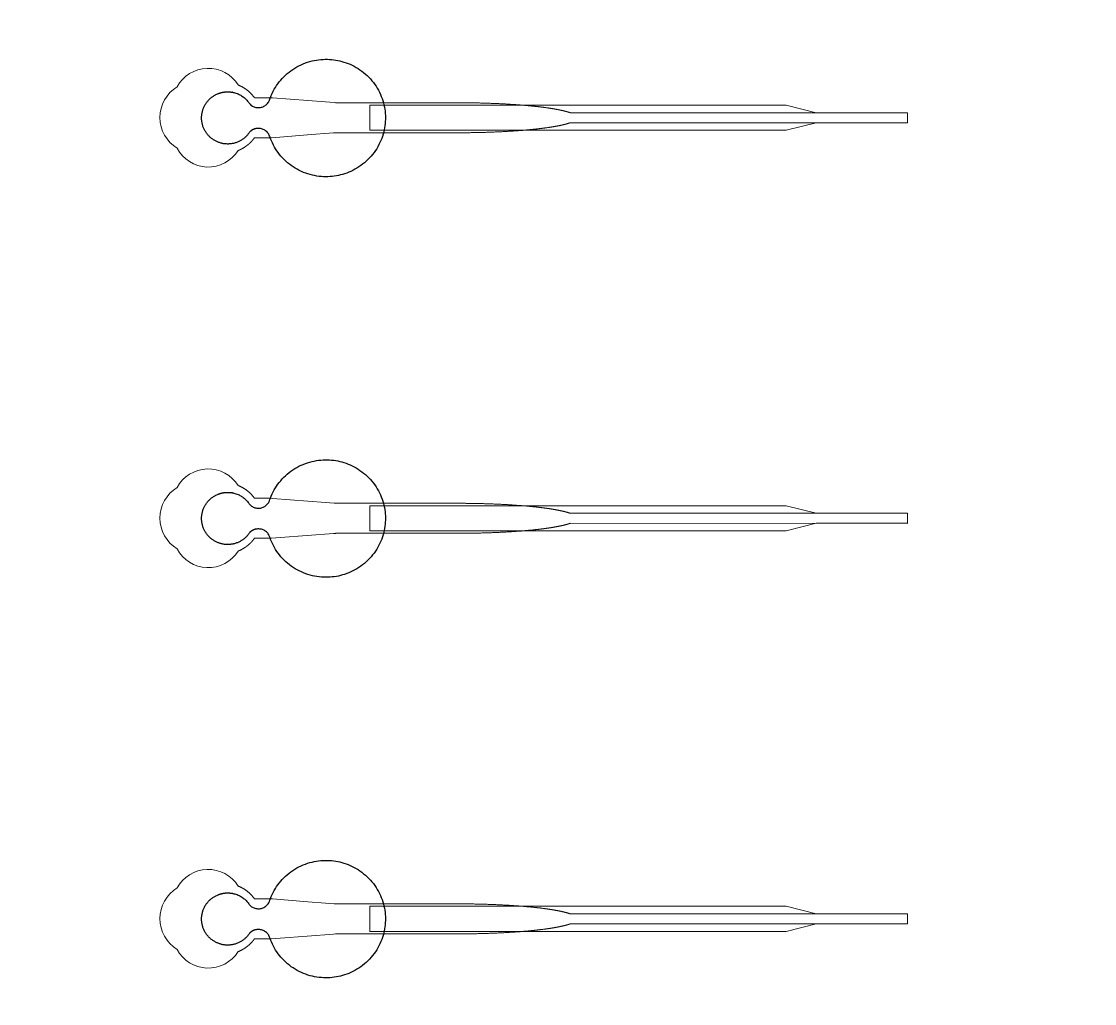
# Model space of a CAD drawing. Header units: inches. Extents: x -52997 to 52003, y -52254 to 52746.
# Drawn here: x -16880 to -11519, y 3570 to 8474 of the extents above; entities that cross this region are included whole.
import ezdxf

# ---------------------------------------------------------------- set-up
doc = ezdxf.new("R2010")
doc.units = ezdxf.units.IN
doc.header["$MEASUREMENT"] = 0
doc.layers.add('1', color=1, linetype='Continuous')
doc.layers.add('2', color=140, linetype='Continuous', lineweight=0)
doc.layers.add('3', color=90, linetype='Continuous', lineweight=0)

msp = doc.modelspace()

# ---------------------------------------------------------------- linework, layer by layer
at = {"layer": '1'}
for points in [[(-16283.4, -47485.7), (0, -47485.7), (16283.4, -47485.7, 5.999107)], [(-16250, -47285.7), (0, -47285.7), (16250, -47285.7, 5.986812)], [(-13685.8, -45485.7), (0, -45485.7), (13685.8, -45485.7, 6.794322)]]:
    msp.add_lwpolyline(points, format="xyb", close=True, dxfattribs=at)
msp.add_circle((-497.2, 245.8), 52500, dxfattribs=at)
for points in [[(-15740.3, 7921.4), (-15718.1, 7944.5), (-15686.5, 7939.3), (-15654.8, 7934.1), (-15641.2, 7905.1), (-15565.8, 7664.2), (-15313.8, 7701.9), (-15061.8, 7739.6), (-15061.7, 7991.7), (-15061.5, 8243.9), (-15313.5, 8281.8), (-15565.5, 8319.7), (-15641.1, 8078.9), (-15654.4, 8050.4), (-15685.2, 8044.7), (-15716.1, 8038.9), (-15738.7, 8060.7), (-15790, 8144.1), (-15884.4, 8118), (-15978.8, 8091.9), (-15980, 7994), (-15981.2, 7896), (-15887.4, 7867.6), (-15793.7, 7839.2), (-15740.3, 7921.4)], [(-15740.3, 5921.4), (-15718.1, 5944.5), (-15686.5, 5939.3), (-15654.8, 5934.1), (-15641.2, 5905.1), (-15565.8, 5664.2), (-15313.8, 5701.9), (-15061.8, 5739.6), (-15061.7, 5991.7), (-15061.5, 6243.9), (-15313.5, 6281.8), (-15565.5, 6319.7), (-15641.1, 6078.9), (-15654.4, 6050.4), (-15685.2, 6044.7), (-15716.1, 6038.9), (-15738.7, 6060.7), (-15790, 6144.1), (-15884.4, 6118), (-15978.8, 6091.9), (-15980, 5994), (-15981.2, 5896), (-15887.4, 5867.6), (-15793.7, 5839.2), (-15740.3, 5921.4)], [(-15740.3, 3921.4), (-15718.1, 3944.5), (-15686.5, 3939.3), (-15654.8, 3934.1), (-15641.2, 3905.1), (-15565.8, 3664.2), (-15313.8, 3701.9), (-15061.8, 3739.6), (-15061.7, 3991.7), (-15061.5, 4243.9), (-15313.5, 4281.8), (-15565.5, 4319.7), (-15641.1, 4078.9), (-15654.4, 4050.4), (-15685.2, 4044.7), (-15716.1, 4038.9), (-15738.7, 4060.7), (-15790, 4144.1), (-15884.4, 4118), (-15978.8, 4091.9), (-15980, 3994), (-15981.2, 3896), (-15887.4, 3867.6), (-15793.7, 3839.2), (-15740.3, 3921.4)]]:
    msp.add_rational_spline(points, [1, 0.884783429184, 1, 0.884783429184, 1, 0.758252289935, 1, 0.758252289935, 1, 0.758252289935, 1, 0.758252289935, 1, 0.888941908896, 1, 0.888941908896, 1, 0.79946124759, 1, 0.79946124759, 1, 0.79946124759, 1, 0.79946124759, 1], degree=2, knots=[0, 0, 0, 0.969535, 0.969535, 1.939069, 1.939069, 3.359405, 3.359405, 4.779741, 4.779741, 6.200078, 6.200078, 7.620414, 7.620414, 8.571947, 8.571947, 9.52348, 9.52348, 10.812277, 10.812277, 12.101074, 12.101074, 13.389871, 13.389871, 14.678668, 14.678668, 14.678668], dxfattribs=at)
at = {"layer": '2'}
for points in [[(-16283.4, -47485.7), (0, -47485.7), (16283.4, -47485.7, 5.999107)], [(-16250, -47285.7), (0, -47285.7), (16250, -47285.7, 5.986812)], [(-13685.8, -45485.7), (0, -45485.7), (13685.8, -45485.7, 6.794322)], [(-15797.6, 7829.6), (-15797.3, 7829.7), (-15796.4, 7830), (-15795.6, 7830.3), (-15794.7, 7830.7), (-15793.9, 7831), (-15793, 7831.4), (-15792.2, 7831.7), (-15791.3, 7832.1), (-15790.5, 7832.5), (-15789.6, 7832.8), (-15788.8, 7833.2), (-15787.9, 7833.6), (-15787.1, 7834), (-15786.2, 7834.4), (-15785.3, 7834.8), (-15784.5, 7835.2), (-15783.6, 7835.6), (-15782.8, 7836.1), (-15781.9, 7836.5), (-15781.1, 7836.9), (-15780.2, 7837.4), (-15779.3, 7837.8), (-15778.5, 7838.3), (-15777.6, 7838.7), (-15776.8, 7839.2), (-15775.9, 7839.7), (-15775.1, 7840.1), (-15774.2, 7840.6), (-15773.3, 7841.1), (-15772.5, 7841.6), (-15771.6, 7842.1), (-15770.8, 7842.6), (-15769.9, 7843.1), (-15769.1, 7843.6), (-15768.2, 7844.2), (-15767.4, 7844.7), (-15766.5, 7845.2), (-15765.7, 7845.8), (-15764.9, 7846.3), (-15764, 7846.9), (-15763.2, 7847.4), (-15762.3, 7848), (-15761.5, 7848.6), (-15760.7, 7849.1), (-15759.8, 7849.7), (-15759, 7850.3), (-15758.2, 7850.9), (-15757.4, 7851.5), (-15756.5, 7852.1), (-15755.7, 7852.7), (-15754.9, 7853.3), (-15754.1, 7853.9), (-15753.3, 7854.5), (-15752.5, 7855.2), (-15751.7, 7855.8), (-15750.9, 7856.4), (-15750.1, 7857.1), (-15749.3, 7857.7), (-15748.5, 7858.3), (-15747.7, 7859), (-15746.9, 7859.6), (-15746.1, 7860.3), (-15745.3, 7861), (-15744.6, 7861.6), (-15743.8, 7862.3), (-15743, 7863), (-15742.3, 7863.7), (-15741.5, 7864.3), (-15740.8, 7865), (-15740, 7865.7), (-15739.3, 7866.4), (-15738.5, 7867.1), (-15737.8, 7867.8), (-15737.1, 7868.5), (-15736.3, 7869.2), (-15735.6, 7869.9), (-15734.9, 7870.7), (-15734.2, 7871.4), (-15733.5, 7872.1), (-15732.8, 7872.8), (-15732.1, 7873.6), (-15731.4, 7874.3), (-15730.7, 7875), (-15730.1, 7875.7), (-15729.4, 7876.5), (-15728.7, 7877.2), (-15728, 7878), (-15727.4, 7878.7), (-15726.7, 7879.5), (-15726.1, 7880.2), (-15725.5, 7881), (-15724.8, 7881.7), (-15724.2, 7882.5), (-15723.6, 7883.2), (-15723, 7884), (-15722.4, 7884.7), (-15721.7, 7885.5), (-15721.1, 7886.3), (-15720.6, 7887), (-15720, 7887.8), (-15719.4, 7888.6), (-15718.8, 7889.3), (-15718.3, 7890.1), (-15717.7, 7890.9), (-15717.1, 7891.6), (-15716.6, 7892.4), (-15716.1, 7893.2), (-15672.5, 7893.2), (-15650.7, 7893.2), (-15639.8, 7893.2), (-15637.1, 7893.2), (-15635.7, 7893.2), (-15635.6, 7893.2), (-15635.6, 7893.2), (-15635.6, 7893.2), (-15635.6, 7893.2), (-15635.6, 7893.2), (-15635.5, 7893.2), (-15635.2, 7893.2), (-15634.5, 7893.3), (-15633.1, 7893.4), (-15630.3, 7893.6), (-15608.3, 7895.3), (-15431.6, 7908.8), (-15343.3, 7915.6), (-15321.2, 7917.3), (-15310.2, 7918.1), (-15309.8, 7918.2), (-15309.7, 7918.2), (-15309.7, 7918.2), (-15309.7, 7918.2), (-15309.6, 7918.2), (-15309.2, 7918.2), (-15048.7, 7918.2), (-15042.4, 7918.2), (-15029.8, 7918.2), (-14929.3, 7918.2), (-14728.3, 7918.2), (-14715.7, 7918.2), (-14709.5, 7918.2), (-14706.3, 7918.2), (-14704.8, 7918.2), (-14704.4, 7918.2), (-14704.2, 7918.2), (-14704.1, 7918.2), (-14704, 7918.2), (-14704, 7918.2), (-14704, 7918.2), (-14703.4, 7918.2), (-14698.8, 7918.2), (-14694.2, 7918.2), (-14689.6, 7918.2), (-14685, 7918.2), (-14680.3, 7918.2), (-14675.7, 7918.3), (-14671, 7918.3), (-14666.3, 7918.3), (-14661.6, 7918.4), (-14656.9, 7918.4), (-14652.2, 7918.4), (-14647.5, 7918.5), (-14642.8, 7918.6), (-14638, 7918.6), (-14633.3, 7918.7), (-14628.5, 7918.8), (-14623.7, 7918.8), (-14619, 7918.9), (-14614.2, 7919), (-14609.4, 7919.1), (-14604.6, 7919.2), (-14599.8, 7919.3), (-14595, 7919.4), (-14590.2, 7919.5), (-14585.3, 7919.7), (-14580.5, 7919.8), (-14575.7, 7919.9), (-14570.9, 7920), (-14566, 7920.2), (-14561.2, 7920.3), (-14556.4, 7920.5), (-14551.6, 7920.6), (-14546.7, 7920.8), (-14541.9, 7921), (-14537.1, 7921.1), (-14532.2, 7921.3), (-14527.4, 7921.5), (-14522.6, 7921.7), (-14517.7, 7921.9), (-14512.9, 7922.1), (-14508.1, 7922.3), (-14503.3, 7922.5), (-14498.5, 7922.7), (-14493.7, 7922.9), (-14488.9, 7923.2), (-14484.1, 7923.4), (-14479.3, 7923.6), (-14474.6, 7923.9), (-14469.8, 7924.1), (-14465.1, 7924.4), (-14460.3, 7924.6), (-14455.6, 7924.9), (-14450.9, 7925.2), (-14446.2, 7925.4), (-14441.5, 7925.7), (-14436.8, 7926), (-14432.1, 7926.3), (-14427.5, 7926.6), (-14422.8, 7926.9), (-14418.2, 7927.2), (-14413.6, 7927.5), (-14409, 7927.9), (-14404.4, 7928.2), (-14402.2, 7928.4), (-14399.9, 7928.5), (-14397.6, 7928.7), (-14395.3, 7928.9), (-14393.1, 7929), (-14390.8, 7929.2), (-14388.6, 7929.4), (-14386.3, 7929.5), (-14384.1, 7929.7), (-14381.9, 7929.9), (-14379.6, 7930.1), (-14377.4, 7930.3), (-14375.2, 7930.4), (-14373, 7930.6), (-14370.8, 7930.8), (-14368.6, 7931), (-14366.4, 7931.2), (-14364.2, 7931.4), (-14362, 7931.5), (-14359.8, 7931.7), (-14357.6, 7931.9), (-14355.4, 7932.1), (-14353.3, 7932.3), (-14351.1, 7932.5), (-14349, 7932.7), (-14346.8, 7932.9), (-14344.7, 7933.1), (-14342.6, 7933.3), (-14340.4, 7933.5), (-14338.3, 7933.7), (-14336.2, 7933.9), (-14334.1, 7934.1), (-14332, 7934.3), (-14329.9, 7934.5), (-14327.8, 7934.7), (-14325.8, 7934.9), (-14323.7, 7935.2), (-14321.6, 7935.4), (-14319.6, 7935.6), (-14317.5, 7935.8), (-14315.5, 7936), (-14313.4, 7936.2), (-14311.4, 7936.5), (-14309.4, 7936.7), (-14307.4, 7936.9), (-14305.4, 7937.1), (-14303.4, 7937.3), (-14301.4, 7937.6), (-14299.4, 7937.8), (-14297.4, 7938), (-14295.5, 7938.2), (-14293.5, 7938.5), (-14291.6, 7938.7), (-14289.6, 7938.9), (-14287.7, 7939.2), (-14285.8, 7939.4), (-14283.9, 7939.6), (-14281.9, 7939.9), (-14280, 7940.1), (-14278.2, 7940.3), (-14276.3, 7940.6), (-14274.4, 7940.8), (-14272.5, 7941.1), (-14270.7, 7941.3), (-14268.8, 7941.5), (-14267, 7941.8), (-14265.2, 7942), (-14263.3, 7942.3), (-14261.5, 7942.5), (-14259.7, 7942.8), (-14257.9, 7943), (-14256.1, 7943.3), (-14254.4, 7943.5), (-14252.6, 7943.8), (-14250.8, 7944), (-14249.1, 7944.3), (-14247.4, 7944.5), (-14245.6, 7944.8), (-14243.9, 7945), (-14242.2, 7945.3), (-14240.5, 7945.5), (-14238.8, 7945.8), (-14237.1, 7946.1), (-14235.5, 7946.3), (-14233.8, 7946.6), (-14232.1, 7946.8), (-14230.5, 7947.1), (-14228.9, 7947.4), (-14227.2, 7947.6), (-14225.6, 7947.9), (-14224, 7948.2), (-14222.4, 7948.4), (-14220.8, 7948.7), (-14219.3, 7949), (-14217.7, 7949.2), (-14216.2, 7949.5), (-14214.6, 7949.8), (-14213.1, 7950), (-14211.6, 7950.3), (-14210, 7950.6), (-14208.5, 7950.9), (-14207, 7951.1), (-14205.6, 7951.4), (-14204.1, 7951.7), (-14202.6, 7952), (-14201.2, 7952.2), (-14199.7, 7952.5), (-14198.3, 7952.8), (-14196.9, 7953.1), (-14195.5, 7953.4), (-14194.1, 7953.6), (-14192.7, 7953.9), (-14191.3, 7954.2), (-14190, 7954.5), (-14188.6, 7954.8), (-14187.3, 7955.1), (-14185.9, 7955.3), (-14184.6, 7955.6), (-14183.3, 7955.9), (-14182, 7956.2), (-14180.7, 7956.5), (-14179.4, 7956.8), (-14178.2, 7957), (-14176.9, 7957.3), (-14175.7, 7957.6), (-14174.4, 7957.9), (-14173.2, 7958.2), (-14172, 7958.5), (-14170.8, 7958.8), (-14169.6, 7959.1), (-14168.4, 7959.4), (-14167.2, 7959.7), (-14166.1, 7959.9), (-14164.9, 7960.2), (-14163.8, 7960.5), (-14162.7, 7960.8), (-14161.5, 7961.1), (-14160.4, 7961.4), (-14159.3, 7961.7), (-14158.3, 7962), (-14157.2, 7962.3), (-14156.1, 7962.6), (-14155.1, 7962.9), (-14154, 7963.2), (-14153, 7963.5), (-14152, 7963.8), (-14151, 7964.1), (-14150, 7964.4), (-14149, 7964.7), (-14148, 7965), (-14147.1, 7965.3), (-14146.1, 7965.6), (-14145.2, 7965.9), (-14144.3, 7966.2), (-14143.3, 7966.5), (-14142.4, 7966.8), (-14141.5, 7967.1), (-14140.7, 7967.4), (-14139.8, 7967.7), (-14138.4, 7968.1), (-12452.7, 7968), (-12452.7, 8018.2), (-14138.3, 8018.2), (-14138.6, 8018.3), (-14139.4, 8018.6), (-14140.3, 8018.9), (-14141.2, 8019.2), (-14142.1, 8019.5), (-14143, 8019.8), (-14143.9, 8020.1), (-14144.8, 8020.4), (-14145.8, 8020.7), (-14146.7, 8021), (-14147.7, 8021.3), (-14148.7, 8021.6), (-14149.6, 8021.9), (-14150.6, 8022.2), (-14151.6, 8022.5), (-14152.7, 8022.8), (-14153.7, 8023.1), (-14154.7, 8023.4), (-14155.8, 8023.7), (-14156.8, 8023.9), (-14157.9, 8024.2), (-14159, 8024.5), (-14160.1, 8024.8), (-14161.2, 8025.1), (-14162.3, 8025.4), (-14163.4, 8025.7), (-14164.6, 8026), (-14165.7, 8026.3), (-14166.9, 8026.6), (-14168, 8026.9), (-14169.2, 8027.2), (-14170.4, 8027.5), (-14171.6, 8027.8), (-14172.8, 8028.1), (-14174.1, 8028.3), (-14175.3, 8028.6), (-14176.5, 8028.9), (-14177.8, 8029.2), (-14179.1, 8029.5), (-14180.3, 8029.8), (-14181.6, 8030.1), (-14182.9, 8030.4), (-14184.3, 8030.6), (-14185.6, 8030.9), (-14186.9, 8031.2), (-14188.3, 8031.5), (-14189.6, 8031.8), (-14191, 8032.1), (-14192.4, 8032.3), (-14193.7, 8032.6), (-14195.1, 8032.9), (-14196.5, 8033.2), (-14198, 8033.5), (-14199.4, 8033.7), (-14200.8, 8034), (-14202.3, 8034.3), (-14203.7, 8034.6), (-14205.2, 8034.9), (-14206.7, 8035.1), (-14208.2, 8035.4), (-14209.7, 8035.7), (-14211.2, 8036), (-14212.7, 8036.2), (-14214.3, 8036.5), (-14215.8, 8036.8), (-14217.4, 8037), (-14218.9, 8037.3), (-14220.5, 8037.6), (-14222.1, 8037.8), (-14223.7, 8038.1), (-14225.3, 8038.4), (-14226.9, 8038.6), (-14228.5, 8038.9), (-14230.1, 8039.2), (-14231.8, 8039.4), (-14233.4, 8039.7), (-14235.1, 8040), (-14236.8, 8040.2), (-14238.4, 8040.5), (-14240.1, 8040.7), (-14241.8, 8041), (-14243.6, 8041.3), (-14245.3, 8041.5), (-14247, 8041.8), (-14248.7, 8042), (-14250.5, 8042.3), (-14252.2, 8042.5), (-14254, 8042.8), (-14255.8, 8043), (-14257.6, 8043.3), (-14259.4, 8043.5), (-14261.2, 8043.8), (-14263, 8044), (-14264.8, 8044.3), (-14266.6, 8044.5), (-14268.5, 8044.8), (-14270.3, 8045), (-14272.2, 8045.2), (-14274, 8045.5), (-14275.9, 8045.7), (-14277.8, 8046), (-14279.7, 8046.2), (-14281.6, 8046.4), (-14283.5, 8046.7), (-14285.4, 8046.9), (-14287.3, 8047.1), (-14289.2, 8047.4), (-14291.2, 8047.6), (-14293.1, 8047.8), (-14295.1, 8048.1), (-14297, 8048.3), (-14299, 8048.5), (-14301, 8048.7), (-14303, 8049), (-14305, 8049.2), (-14307, 8049.4), (-14309, 8049.6), (-14311, 8049.8), (-14313, 8050.1), (-14315, 8050.3), (-14317.1, 8050.5), (-14319.1, 8050.7), (-14321.2, 8050.9), (-14323.2, 8051.1), (-14325.3, 8051.3), (-14327.4, 8051.6), (-14329.5, 8051.8), (-14331.6, 8052), (-14333.6, 8052.2), (-14335.7, 8052.4), (-14337.9, 8052.6), (-14340, 8052.8), (-14342.1, 8053), (-14344.2, 8053.2), (-14346.4, 8053.4), (-14348.5, 8053.6), (-14350.6, 8053.8), (-14352.8, 8054), (-14354.9, 8054.2), (-14357.1, 8054.4), (-14359.3, 8054.6), (-14361.5, 8054.7), (-14363.6, 8054.9), (-14365.8, 8055.1), (-14368, 8055.3), (-14370.2, 8055.5), (-14372.4, 8055.7), (-14374.6, 8055.9), (-14376.8, 8056), (-14379.1, 8056.2), (-14381.3, 8056.4), (-14383.5, 8056.6), (-14385.8, 8056.8), (-14388, 8056.9), (-14390.2, 8057.1), (-14392.5, 8057.3), (-14394.7, 8057.4), (-14397, 8057.6), (-14399.3, 8057.8), (-14401.5, 8057.9), (-14406.1, 8058.3), (-14410.7, 8058.6), (-14415.2, 8058.9), (-14419.8, 8059.2), (-14424.5, 8059.5), (-14429.1, 8059.8), (-14433.7, 8060.1), (-14438.4, 8060.4), (-14443.1, 8060.7), (-14447.7, 8061), (-14452.4, 8061.3), (-14457.2, 8061.5), (-14461.9, 8061.8), (-14466.6, 8062.1), (-14471.3, 8062.3), (-14476.1, 8062.5), (-14480.8, 8062.8), (-14485.6, 8063), (-14490.4, 8063.3), (-14495.1, 8063.5), (-14499.9, 8063.7), (-14504.7, 8063.9), (-14509.5, 8064.1), (-14514.3, 8064.3), (-14519.1, 8064.5), (-14523.9, 8064.7), (-14528.7, 8064.9), (-14533.5, 8065.1), (-14538.3, 8065.3), (-14543.1, 8065.4), (-14547.9, 8065.6), (-14552.7, 8065.7), (-14557.6, 8065.9), (-14562.4, 8066.1), (-14567.2, 8066.2), (-14572, 8066.3), (-14576.8, 8066.5), (-14581.6, 8066.6), (-14586.4, 8066.7), (-14591.2, 8066.8), (-14595.9, 8066.9), (-14600.7, 8067.1), (-14605.5, 8067.2), (-14610.3, 8067.2), (-14615, 8067.3), (-14619.8, 8067.4), (-14624.5, 8067.5), (-14629.3, 8067.6), (-14634, 8067.7), (-14638.7, 8067.7), (-14643.4, 8067.8), (-14648.1, 8067.8), (-14652.8, 8067.9), (-14657.5, 8067.9), (-14662.2, 8068), (-14666.8, 8068), (-14671.5, 8068.1), (-14676.1, 8068.1), (-14680.7, 8068.1), (-14685.3, 8068.1), (-14689.9, 8068.1), (-14692.2, 8068.2), (-14692.8, 8068.2), (-14693.1, 8068.2), (-14693.2, 8068.2), (-14693.4, 8068.2), (-14695, 8068.2), (-14701.4, 8068.2), (-14714.1, 8068.2), (-14765.1, 8068.2), (-14969.1, 8068.2), (-15020, 8068.2), (-15045.5, 8068.2), (-15051.9, 8068.2), (-15053.5, 8068.2), (-15309.3, 8068.2), (-15309.7, 8068.2), (-15309.7, 8068.2), (-15309.7, 8068.2), (-15309.8, 8068.2), (-15309.9, 8068.2), (-15310.2, 8068.2), (-15311.6, 8068.3), (-15317.1, 8068.7), (-15361.3, 8072.1), (-15449.6, 8078.9), (-15626.2, 8092.4), (-15631.8, 8092.9), (-15634.5, 8093.1), (-15635.2, 8093.1), (-15635.6, 8093.2), (-15635.6, 8093.2), (-15635.6, 8093.2), (-15635.6, 8093.2), (-15635.6, 8093.2), (-15635.7, 8093.2), (-15635.7, 8093.2), (-15636, 8093.2), (-15638.8, 8093.2), (-15644.2, 8093.2), (-15655.1, 8093.2), (-15676.9, 8093.2), (-15698.7, 8093.2), (-15709.6, 8093.2), (-15715, 8093.2), (-15715.7, 8093.2), (-15715.9, 8093.2), (-15716, 8093.2), (-15716, 8093.2), (-15716, 8093.2), (-15716.1, 8093.2), (-15716.1, 8093.2), (-15716.5, 8093.8), (-15717.3, 8094.9), (-15718.1, 8096), (-15718.9, 8097.1), (-15719.7, 8098.2), (-15720.6, 8099.4), (-15721.4, 8100.5), (-15722.3, 8101.6), (-15723.2, 8102.7), (-15724.1, 8103.8), (-15725, 8104.9), (-15725.9, 8106), (-15726.9, 8107.1), (-15727.8, 8108.2), (-15728.8, 8109.3), (-15729.8, 8110.4), (-15730.8, 8111.5), (-15731.8, 8112.5), (-15732.8, 8113.6), (-15733.8, 8114.7), (-15734.9, 8115.7), (-15735.9, 8116.8), (-15737, 8117.8), (-15738, 8118.9), (-15739.1, 8119.9), (-15740.2, 8121), (-15741.3, 8122), (-15742.5, 8123), (-15743.6, 8124), (-15744.7, 8125), (-15745.9, 8126), (-15747.1, 8127), (-15748.2, 8128), (-15749.4, 8129), (-15750.6, 8129.9), (-15751.8, 8130.9), (-15753.1, 8131.8), (-15754.3, 8132.8), (-15755.5, 8133.7), (-15756.8, 8134.6), (-15758, 8135.5), (-15759.3, 8136.4), (-15760.6, 8137.3), (-15761.9, 8138.2), (-15763.2, 8139), (-15764.5, 8139.9), (-15765.8, 8140.7), (-15767.1, 8141.6), (-15768.4, 8142.4), (-15769.8, 8143.2), (-15771.1, 8144), (-15772.5, 8144.8), (-15773.8, 8145.6), (-15775.2, 8146.4), (-15776.6, 8147.1), (-15777.9, 8147.9), (-15779.3, 8148.6), (-15780.7, 8149.3), (-15782.1, 8150), (-15783.5, 8150.7), (-15784.9, 8151.4), (-15786.3, 8152), (-15787.7, 8152.7), (-15789.1, 8153.3), (-15790.6, 8153.9), (-15792, 8154.5), (-15793.4, 8155.1), (-15794.9, 8155.7), (-15796.3, 8156.3), (-15797.5, 8156.8, 0.576044), (-16102.1, 8147.4, 0.560065), (-16102.1, 7840.9, 0.578435)], [(-15797.6, 5829.6), (-15797.3, 5829.7), (-15796.4, 5830), (-15795.6, 5830.3), (-15794.7, 5830.7), (-15793.9, 5831), (-15793, 5831.4), (-15792.2, 5831.7), (-15791.3, 5832.1), (-15790.5, 5832.5), (-15789.6, 5832.8), (-15788.8, 5833.2), (-15787.9, 5833.6), (-15787.1, 5834), (-15786.2, 5834.4), (-15785.3, 5834.8), (-15784.5, 5835.2), (-15783.6, 5835.6), (-15782.8, 5836.1), (-15781.9, 5836.5), (-15781.1, 5836.9), (-15780.2, 5837.4), (-15779.3, 5837.8), (-15778.5, 5838.3), (-15777.6, 5838.7), (-15776.8, 5839.2), (-15775.9, 5839.7), (-15775.1, 5840.1), (-15774.2, 5840.6), (-15773.3, 5841.1), (-15772.5, 5841.6), (-15771.6, 5842.1), (-15770.8, 5842.6), (-15769.9, 5843.1), (-15769.1, 5843.6), (-15768.2, 5844.2), (-15767.4, 5844.7), (-15766.5, 5845.2), (-15765.7, 5845.8), (-15764.9, 5846.3), (-15764, 5846.9), (-15763.2, 5847.4), (-15762.3, 5848), (-15761.5, 5848.6), (-15760.7, 5849.1), (-15759.8, 5849.7), (-15759, 5850.3), (-15758.2, 5850.9), (-15757.4, 5851.5), (-15756.5, 5852.1), (-15755.7, 5852.7), (-15754.9, 5853.3), (-15754.1, 5853.9), (-15753.3, 5854.5), (-15752.5, 5855.2), (-15751.7, 5855.8), (-15750.9, 5856.4), (-15750.1, 5857.1), (-15749.3, 5857.7), (-15748.5, 5858.3), (-15747.7, 5859), (-15746.9, 5859.6), (-15746.1, 5860.3), (-15745.3, 5861), (-15744.6, 5861.6), (-15743.8, 5862.3), (-15743, 5863), (-15742.3, 5863.7), (-15741.5, 5864.3), (-15740.8, 5865), (-15740, 5865.7), (-15739.3, 5866.4), (-15738.5, 5867.1), (-15737.8, 5867.8), (-15737.1, 5868.5), (-15736.3, 5869.2), (-15735.6, 5869.9), (-15734.9, 5870.7), (-15734.2, 5871.4), (-15733.5, 5872.1), (-15732.8, 5872.8), (-15732.1, 5873.6), (-15731.4, 5874.3), (-15730.7, 5875), (-15730.1, 5875.7), (-15729.4, 5876.5), (-15728.7, 5877.2), (-15728, 5878), (-15727.4, 5878.7), (-15726.7, 5879.5), (-15726.1, 5880.2), (-15725.5, 5881), (-15724.8, 5881.7), (-15724.2, 5882.5), (-15723.6, 5883.2), (-15723, 5884), (-15722.4, 5884.7), (-15721.7, 5885.5), (-15721.1, 5886.3), (-15720.6, 5887), (-15720, 5887.8), (-15719.4, 5888.6), (-15718.8, 5889.3), (-15718.3, 5890.1), (-15717.7, 5890.9), (-15717.1, 5891.6), (-15716.6, 5892.4), (-15716.1, 5893.2), (-15672.5, 5893.2), (-15650.7, 5893.2), (-15639.8, 5893.2), (-15637.1, 5893.2), (-15635.7, 5893.2), (-15635.6, 5893.2), (-15635.6, 5893.2), (-15635.6, 5893.2), (-15635.6, 5893.2), (-15635.6, 5893.2), (-15635.5, 5893.2), (-15635.2, 5893.2), (-15634.5, 5893.3), (-15633.1, 5893.4), (-15630.3, 5893.6), (-15608.3, 5895.3), (-15431.6, 5908.8), (-15343.3, 5915.6), (-15321.2, 5917.3), (-15310.2, 5918.1), (-15309.8, 5918.2), (-15309.7, 5918.2), (-15309.7, 5918.2), (-15309.7, 5918.2), (-15309.6, 5918.2), (-15309.2, 5918.2), (-15048.7, 5918.2), (-15042.4, 5918.2), (-15029.8, 5918.2), (-14929.3, 5918.2), (-14728.3, 5918.2), (-14715.7, 5918.2), (-14709.5, 5918.2), (-14706.3, 5918.2), (-14704.8, 5918.2), (-14704.4, 5918.2), (-14704.2, 5918.2), (-14704.1, 5918.2), (-14704, 5918.2), (-14704, 5918.2), (-14704, 5918.2), (-14703.4, 5918.2), (-14698.8, 5918.2), (-14694.2, 5918.2), (-14689.6, 5918.2), (-14685, 5918.2), (-14680.3, 5918.2), (-14675.7, 5918.3), (-14671, 5918.3), (-14666.3, 5918.3), (-14661.6, 5918.4), (-14656.9, 5918.4), (-14652.2, 5918.4), (-14647.5, 5918.5), (-14642.8, 5918.6), (-14638, 5918.6), (-14633.3, 5918.7), (-14628.5, 5918.8), (-14623.7, 5918.8), (-14619, 5918.9), (-14614.2, 5919), (-14609.4, 5919.1), (-14604.6, 5919.2), (-14599.8, 5919.3), (-14595, 5919.4), (-14590.2, 5919.5), (-14585.3, 5919.7), (-14580.5, 5919.8), (-14575.7, 5919.9), (-14570.9, 5920), (-14566, 5920.2), (-14561.2, 5920.3), (-14556.4, 5920.5), (-14551.6, 5920.6), (-14546.7, 5920.8), (-14541.9, 5921), (-14537.1, 5921.1), (-14532.2, 5921.3), (-14527.4, 5921.5), (-14522.6, 5921.7), (-14517.7, 5921.9), (-14512.9, 5922.1), (-14508.1, 5922.3), (-14503.3, 5922.5), (-14498.5, 5922.7), (-14493.7, 5922.9), (-14488.9, 5923.2), (-14484.1, 5923.4), (-14479.3, 5923.6), (-14474.6, 5923.9), (-14469.8, 5924.1), (-14465.1, 5924.4), (-14460.3, 5924.6), (-14455.6, 5924.9), (-14450.9, 5925.2), (-14446.2, 5925.4), (-14441.5, 5925.7), (-14436.8, 5926), (-14432.1, 5926.3), (-14427.5, 5926.6), (-14422.8, 5926.9), (-14418.2, 5927.2), (-14413.6, 5927.5), (-14409, 5927.9), (-14404.4, 5928.2), (-14402.2, 5928.4), (-14399.9, 5928.5), (-14397.6, 5928.7), (-14395.3, 5928.9), (-14393.1, 5929), (-14390.8, 5929.2), (-14388.6, 5929.4), (-14386.3, 5929.5), (-14384.1, 5929.7), (-14381.9, 5929.9), (-14379.6, 5930.1), (-14377.4, 5930.3), (-14375.2, 5930.4), (-14373, 5930.6), (-14370.8, 5930.8), (-14368.6, 5931), (-14366.4, 5931.2), (-14364.2, 5931.4), (-14362, 5931.5), (-14359.8, 5931.7), (-14357.6, 5931.9), (-14355.4, 5932.1), (-14353.3, 5932.3), (-14351.1, 5932.5), (-14349, 5932.7), (-14346.8, 5932.9), (-14344.7, 5933.1), (-14342.6, 5933.3), (-14340.4, 5933.5), (-14338.3, 5933.7), (-14336.2, 5933.9), (-14334.1, 5934.1), (-14332, 5934.3), (-14329.9, 5934.5), (-14327.8, 5934.7), (-14325.8, 5934.9), (-14323.7, 5935.2), (-14321.6, 5935.4), (-14319.6, 5935.6), (-14317.5, 5935.8), (-14315.5, 5936), (-14313.4, 5936.2), (-14311.4, 5936.5), (-14309.4, 5936.7), (-14307.4, 5936.9), (-14305.4, 5937.1), (-14303.4, 5937.3), (-14301.4, 5937.6), (-14299.4, 5937.8), (-14297.4, 5938), (-14295.5, 5938.2), (-14293.5, 5938.5), (-14291.6, 5938.7), (-14289.6, 5938.9), (-14287.7, 5939.2), (-14285.8, 5939.4), (-14283.9, 5939.6), (-14281.9, 5939.9), (-14280, 5940.1), (-14278.2, 5940.3), (-14276.3, 5940.6), (-14274.4, 5940.8), (-14272.5, 5941.1), (-14270.7, 5941.3), (-14268.8, 5941.5), (-14267, 5941.8), (-14265.2, 5942), (-14263.3, 5942.3), (-14261.5, 5942.5), (-14259.7, 5942.8), (-14257.9, 5943), (-14256.1, 5943.3), (-14254.4, 5943.5), (-14252.6, 5943.8), (-14250.8, 5944), (-14249.1, 5944.3), (-14247.4, 5944.5), (-14245.6, 5944.8), (-14243.9, 5945), (-14242.2, 5945.3), (-14240.5, 5945.5), (-14238.8, 5945.8), (-14237.1, 5946.1), (-14235.5, 5946.3), (-14233.8, 5946.6), (-14232.1, 5946.8), (-14230.5, 5947.1), (-14228.9, 5947.4), (-14227.2, 5947.6), (-14225.6, 5947.9), (-14224, 5948.2), (-14222.4, 5948.4), (-14220.8, 5948.7), (-14219.3, 5949), (-14217.7, 5949.2), (-14216.2, 5949.5), (-14214.6, 5949.8), (-14213.1, 5950), (-14211.6, 5950.3), (-14210, 5950.6), (-14208.5, 5950.9), (-14207, 5951.1), (-14205.6, 5951.4), (-14204.1, 5951.7), (-14202.6, 5952), (-14201.2, 5952.2), (-14199.7, 5952.5), (-14198.3, 5952.8), (-14196.9, 5953.1), (-14195.5, 5953.4), (-14194.1, 5953.6), (-14192.7, 5953.9), (-14191.3, 5954.2), (-14190, 5954.5), (-14188.6, 5954.8), (-14187.3, 5955.1), (-14185.9, 5955.3), (-14184.6, 5955.6), (-14183.3, 5955.9), (-14182, 5956.2), (-14180.7, 5956.5), (-14179.4, 5956.8), (-14178.2, 5957), (-14176.9, 5957.3), (-14175.7, 5957.6), (-14174.4, 5957.9), (-14173.2, 5958.2), (-14172, 5958.5), (-14170.8, 5958.8), (-14169.6, 5959.1), (-14168.4, 5959.4), (-14167.2, 5959.7), (-14166.1, 5959.9), (-14164.9, 5960.2), (-14163.8, 5960.5), (-14162.7, 5960.8), (-14161.5, 5961.1), (-14160.4, 5961.4), (-14159.3, 5961.7), (-14158.3, 5962), (-14157.2, 5962.3), (-14156.1, 5962.6), (-14155.1, 5962.9), (-14154, 5963.2), (-14153, 5963.5), (-14152, 5963.8), (-14151, 5964.1), (-14150, 5964.4), (-14149, 5964.7), (-14148, 5965), (-14147.1, 5965.3), (-14146.1, 5965.6), (-14145.2, 5965.9), (-14144.3, 5966.2), (-14143.3, 5966.5), (-14142.4, 5966.8), (-14141.5, 5967.1), (-14140.7, 5967.4), (-14139.8, 5967.7), (-14138.4, 5968.1), (-12452.7, 5968), (-12452.7, 6018.2), (-14138.3, 6018.2), (-14138.6, 6018.3), (-14139.4, 6018.6), (-14140.3, 6018.9), (-14141.2, 6019.2), (-14142.1, 6019.5), (-14143, 6019.8), (-14143.9, 6020.1), (-14144.8, 6020.4), (-14145.8, 6020.7), (-14146.7, 6021), (-14147.7, 6021.3), (-14148.7, 6021.6), (-14149.6, 6021.9), (-14150.6, 6022.2), (-14151.6, 6022.5), (-14152.7, 6022.8), (-14153.7, 6023.1), (-14154.7, 6023.4), (-14155.8, 6023.7), (-14156.8, 6023.9), (-14157.9, 6024.2), (-14159, 6024.5), (-14160.1, 6024.8), (-14161.2, 6025.1), (-14162.3, 6025.4), (-14163.4, 6025.7), (-14164.6, 6026), (-14165.7, 6026.3), (-14166.9, 6026.6), (-14168, 6026.9), (-14169.2, 6027.2), (-14170.4, 6027.5), (-14171.6, 6027.8), (-14172.8, 6028.1), (-14174.1, 6028.3), (-14175.3, 6028.6), (-14176.5, 6028.9), (-14177.8, 6029.2), (-14179.1, 6029.5), (-14180.3, 6029.8), (-14181.6, 6030.1), (-14182.9, 6030.4), (-14184.3, 6030.6), (-14185.6, 6030.9), (-14186.9, 6031.2), (-14188.3, 6031.5), (-14189.6, 6031.8), (-14191, 6032.1), (-14192.4, 6032.3), (-14193.7, 6032.6), (-14195.1, 6032.9), (-14196.5, 6033.2), (-14198, 6033.5), (-14199.4, 6033.7), (-14200.8, 6034), (-14202.3, 6034.3), (-14203.7, 6034.6), (-14205.2, 6034.9), (-14206.7, 6035.1), (-14208.2, 6035.4), (-14209.7, 6035.7), (-14211.2, 6036), (-14212.7, 6036.2), (-14214.3, 6036.5), (-14215.8, 6036.8), (-14217.4, 6037), (-14218.9, 6037.3), (-14220.5, 6037.6), (-14222.1, 6037.8), (-14223.7, 6038.1), (-14225.3, 6038.4), (-14226.9, 6038.6), (-14228.5, 6038.9), (-14230.1, 6039.2), (-14231.8, 6039.4), (-14233.4, 6039.7), (-14235.1, 6040), (-14236.8, 6040.2), (-14238.4, 6040.5), (-14240.1, 6040.7), (-14241.8, 6041), (-14243.6, 6041.3), (-14245.3, 6041.5), (-14247, 6041.8), (-14248.7, 6042), (-14250.5, 6042.3), (-14252.2, 6042.5), (-14254, 6042.8), (-14255.8, 6043), (-14257.6, 6043.3), (-14259.4, 6043.5), (-14261.2, 6043.8), (-14263, 6044), (-14264.8, 6044.3), (-14266.6, 6044.5), (-14268.5, 6044.8), (-14270.3, 6045), (-14272.2, 6045.2), (-14274, 6045.5), (-14275.9, 6045.7), (-14277.8, 6046), (-14279.7, 6046.2), (-14281.6, 6046.4), (-14283.5, 6046.7), (-14285.4, 6046.9), (-14287.3, 6047.1), (-14289.2, 6047.4), (-14291.2, 6047.6), (-14293.1, 6047.8), (-14295.1, 6048.1), (-14297, 6048.3), (-14299, 6048.5), (-14301, 6048.7), (-14303, 6049), (-14305, 6049.2), (-14307, 6049.4), (-14309, 6049.6), (-14311, 6049.8), (-14313, 6050.1), (-14315, 6050.3), (-14317.1, 6050.5), (-14319.1, 6050.7), (-14321.2, 6050.9), (-14323.2, 6051.1), (-14325.3, 6051.3), (-14327.4, 6051.6), (-14329.5, 6051.8), (-14331.6, 6052), (-14333.6, 6052.2), (-14335.7, 6052.4), (-14337.9, 6052.6), (-14340, 6052.8), (-14342.1, 6053), (-14344.2, 6053.2), (-14346.4, 6053.4), (-14348.5, 6053.6), (-14350.6, 6053.8), (-14352.8, 6054), (-14354.9, 6054.2), (-14357.1, 6054.4), (-14359.3, 6054.6), (-14361.5, 6054.7), (-14363.6, 6054.9), (-14365.8, 6055.1), (-14368, 6055.3), (-14370.2, 6055.5), (-14372.4, 6055.7), (-14374.6, 6055.9), (-14376.8, 6056), (-14379.1, 6056.2), (-14381.3, 6056.4), (-14383.5, 6056.6), (-14385.8, 6056.8), (-14388, 6056.9), (-14390.2, 6057.1), (-14392.5, 6057.3), (-14394.7, 6057.4), (-14397, 6057.6), (-14399.3, 6057.8), (-14401.5, 6057.9), (-14406.1, 6058.3), (-14410.7, 6058.6), (-14415.2, 6058.9), (-14419.8, 6059.2), (-14424.5, 6059.5), (-14429.1, 6059.8), (-14433.7, 6060.1), (-14438.4, 6060.4), (-14443.1, 6060.7), (-14447.7, 6061), (-14452.4, 6061.3), (-14457.2, 6061.5), (-14461.9, 6061.8), (-14466.6, 6062.1), (-14471.3, 6062.3), (-14476.1, 6062.5), (-14480.8, 6062.8), (-14485.6, 6063), (-14490.4, 6063.3), (-14495.1, 6063.5), (-14499.9, 6063.7), (-14504.7, 6063.9), (-14509.5, 6064.1), (-14514.3, 6064.3), (-14519.1, 6064.5), (-14523.9, 6064.7), (-14528.7, 6064.9), (-14533.5, 6065.1), (-14538.3, 6065.3), (-14543.1, 6065.4), (-14547.9, 6065.6), (-14552.7, 6065.7), (-14557.6, 6065.9), (-14562.4, 6066.1), (-14567.2, 6066.2), (-14572, 6066.3), (-14576.8, 6066.5), (-14581.6, 6066.6), (-14586.4, 6066.7), (-14591.2, 6066.8), (-14595.9, 6066.9), (-14600.7, 6067.1), (-14605.5, 6067.2), (-14610.3, 6067.2), (-14615, 6067.3), (-14619.8, 6067.4), (-14624.5, 6067.5), (-14629.3, 6067.6), (-14634, 6067.7), (-14638.7, 6067.7), (-14643.4, 6067.8), (-14648.1, 6067.8), (-14652.8, 6067.9), (-14657.5, 6067.9), (-14662.2, 6068), (-14666.8, 6068), (-14671.5, 6068.1), (-14676.1, 6068.1), (-14680.7, 6068.1), (-14685.3, 6068.1), (-14689.9, 6068.1), (-14692.2, 6068.2), (-14692.8, 6068.2), (-14693.1, 6068.2), (-14693.2, 6068.2), (-14693.4, 6068.2), (-14695, 6068.2), (-14701.4, 6068.2), (-14714.1, 6068.2), (-14765.1, 6068.2), (-14969.1, 6068.2), (-15020, 6068.2), (-15045.5, 6068.2), (-15051.9, 6068.2), (-15053.5, 6068.2), (-15309.3, 6068.2), (-15309.7, 6068.2), (-15309.7, 6068.2), (-15309.7, 6068.2), (-15309.8, 6068.2), (-15309.9, 6068.2), (-15310.2, 6068.2), (-15311.6, 6068.3), (-15317.1, 6068.7), (-15361.3, 6072.1), (-15449.6, 6078.9), (-15626.2, 6092.4), (-15631.8, 6092.9), (-15634.5, 6093.1), (-15635.2, 6093.1), (-15635.6, 6093.2), (-15635.6, 6093.2), (-15635.6, 6093.2), (-15635.6, 6093.2), (-15635.6, 6093.2), (-15635.7, 6093.2), (-15635.7, 6093.2), (-15636, 6093.2), (-15638.8, 6093.2), (-15644.2, 6093.2), (-15655.1, 6093.2), (-15676.9, 6093.2), (-15698.7, 6093.2), (-15709.6, 6093.2), (-15715, 6093.2), (-15715.7, 6093.2), (-15715.9, 6093.2), (-15716, 6093.2), (-15716, 6093.2), (-15716, 6093.2), (-15716.1, 6093.2), (-15716.1, 6093.2), (-15716.5, 6093.8), (-15717.3, 6094.9), (-15718.1, 6096), (-15718.9, 6097.1), (-15719.7, 6098.2), (-15720.6, 6099.4), (-15721.4, 6100.5), (-15722.3, 6101.6), (-15723.2, 6102.7), (-15724.1, 6103.8), (-15725, 6104.9), (-15725.9, 6106), (-15726.9, 6107.1), (-15727.8, 6108.2), (-15728.8, 6109.3), (-15729.8, 6110.4), (-15730.8, 6111.5), (-15731.8, 6112.5), (-15732.8, 6113.6), (-15733.8, 6114.7), (-15734.9, 6115.7), (-15735.9, 6116.8), (-15737, 6117.8), (-15738, 6118.9), (-15739.1, 6119.9), (-15740.2, 6121), (-15741.3, 6122), (-15742.5, 6123), (-15743.6, 6124), (-15744.7, 6125), (-15745.9, 6126), (-15747.1, 6127), (-15748.2, 6128), (-15749.4, 6129), (-15750.6, 6129.9), (-15751.8, 6130.9), (-15753.1, 6131.8), (-15754.3, 6132.8), (-15755.5, 6133.7), (-15756.8, 6134.6), (-15758, 6135.5), (-15759.3, 6136.4), (-15760.6, 6137.3), (-15761.9, 6138.2), (-15763.2, 6139), (-15764.5, 6139.9), (-15765.8, 6140.7), (-15767.1, 6141.6), (-15768.4, 6142.4), (-15769.8, 6143.2), (-15771.1, 6144), (-15772.5, 6144.8), (-15773.8, 6145.6), (-15775.2, 6146.4), (-15776.6, 6147.1), (-15777.9, 6147.9), (-15779.3, 6148.6), (-15780.7, 6149.3), (-15782.1, 6150), (-15783.5, 6150.7), (-15784.9, 6151.4), (-15786.3, 6152), (-15787.7, 6152.7), (-15789.1, 6153.3), (-15790.6, 6153.9), (-15792, 6154.5), (-15793.4, 6155.1), (-15794.9, 6155.7), (-15796.3, 6156.3), (-15797.5, 6156.8, 0.576044), (-16102.1, 6147.4, 0.560065), (-16102.1, 5840.9, 0.578435)], [(-15797.6, 3829.6), (-15797.3, 3829.7), (-15796.4, 3830), (-15795.6, 3830.3), (-15794.7, 3830.7), (-15793.9, 3831), (-15793, 3831.4), (-15792.2, 3831.7), (-15791.3, 3832.1), (-15790.5, 3832.5), (-15789.6, 3832.8), (-15788.8, 3833.2), (-15787.9, 3833.6), (-15787.1, 3834), (-15786.2, 3834.4), (-15785.3, 3834.8), (-15784.5, 3835.2), (-15783.6, 3835.6), (-15782.8, 3836.1), (-15781.9, 3836.5), (-15781.1, 3836.9), (-15780.2, 3837.4), (-15779.3, 3837.8), (-15778.5, 3838.3), (-15777.6, 3838.7), (-15776.8, 3839.2), (-15775.9, 3839.7), (-15775.1, 3840.1), (-15774.2, 3840.6), (-15773.3, 3841.1), (-15772.5, 3841.6), (-15771.6, 3842.1), (-15770.8, 3842.6), (-15769.9, 3843.1), (-15769.1, 3843.6), (-15768.2, 3844.2), (-15767.4, 3844.7), (-15766.5, 3845.2), (-15765.7, 3845.8), (-15764.9, 3846.3), (-15764, 3846.9), (-15763.2, 3847.4), (-15762.3, 3848), (-15761.5, 3848.6), (-15760.7, 3849.1), (-15759.8, 3849.7), (-15759, 3850.3), (-15758.2, 3850.9), (-15757.4, 3851.5), (-15756.5, 3852.1), (-15755.7, 3852.7), (-15754.9, 3853.3), (-15754.1, 3853.9), (-15753.3, 3854.5), (-15752.5, 3855.2), (-15751.7, 3855.8), (-15750.9, 3856.4), (-15750.1, 3857.1), (-15749.3, 3857.7), (-15748.5, 3858.3), (-15747.7, 3859), (-15746.9, 3859.6), (-15746.1, 3860.3), (-15745.3, 3861), (-15744.6, 3861.6), (-15743.8, 3862.3), (-15743, 3863), (-15742.3, 3863.7), (-15741.5, 3864.3), (-15740.8, 3865), (-15740, 3865.7), (-15739.3, 3866.4), (-15738.5, 3867.1), (-15737.8, 3867.8), (-15737.1, 3868.5), (-15736.3, 3869.2), (-15735.6, 3869.9), (-15734.9, 3870.7), (-15734.2, 3871.4), (-15733.5, 3872.1), (-15732.8, 3872.8), (-15732.1, 3873.6), (-15731.4, 3874.3), (-15730.7, 3875), (-15730.1, 3875.7), (-15729.4, 3876.5), (-15728.7, 3877.2), (-15728, 3878), (-15727.4, 3878.7), (-15726.7, 3879.5), (-15726.1, 3880.2), (-15725.5, 3881), (-15724.8, 3881.7), (-15724.2, 3882.5), (-15723.6, 3883.2), (-15723, 3884), (-15722.4, 3884.7), (-15721.7, 3885.5), (-15721.1, 3886.3), (-15720.6, 3887), (-15720, 3887.8), (-15719.4, 3888.6), (-15718.8, 3889.3), (-15718.3, 3890.1), (-15717.7, 3890.9), (-15717.1, 3891.6), (-15716.6, 3892.4), (-15716.1, 3893.2), (-15672.5, 3893.2), (-15650.7, 3893.2), (-15639.8, 3893.2), (-15637.1, 3893.2), (-15635.7, 3893.2), (-15635.6, 3893.2), (-15635.6, 3893.2), (-15635.6, 3893.2), (-15635.6, 3893.2), (-15635.6, 3893.2), (-15635.5, 3893.2), (-15635.2, 3893.2), (-15634.5, 3893.3), (-15633.1, 3893.4), (-15630.3, 3893.6), (-15608.3, 3895.3), (-15431.6, 3908.8), (-15343.3, 3915.6), (-15321.2, 3917.3), (-15310.2, 3918.1), (-15309.8, 3918.2), (-15309.7, 3918.2), (-15309.7, 3918.2), (-15309.7, 3918.2), (-15309.6, 3918.2), (-15309.2, 3918.2), (-15048.7, 3918.2), (-15042.4, 3918.2), (-15029.8, 3918.2), (-14929.3, 3918.2), (-14728.3, 3918.2), (-14715.7, 3918.2), (-14709.5, 3918.2), (-14706.3, 3918.2), (-14704.8, 3918.2), (-14704.4, 3918.2), (-14704.2, 3918.2), (-14704.1, 3918.2), (-14704, 3918.2), (-14704, 3918.2), (-14704, 3918.2), (-14703.4, 3918.2), (-14698.8, 3918.2), (-14694.2, 3918.2), (-14689.6, 3918.2), (-14685, 3918.2), (-14680.3, 3918.2), (-14675.7, 3918.3), (-14671, 3918.3), (-14666.3, 3918.3), (-14661.6, 3918.4), (-14656.9, 3918.4), (-14652.2, 3918.4), (-14647.5, 3918.5), (-14642.8, 3918.6), (-14638, 3918.6), (-14633.3, 3918.7), (-14628.5, 3918.8), (-14623.7, 3918.8), (-14619, 3918.9), (-14614.2, 3919), (-14609.4, 3919.1), (-14604.6, 3919.2), (-14599.8, 3919.3), (-14595, 3919.4), (-14590.2, 3919.5), (-14585.3, 3919.7), (-14580.5, 3919.8), (-14575.7, 3919.9), (-14570.9, 3920), (-14566, 3920.2), (-14561.2, 3920.3), (-14556.4, 3920.5), (-14551.6, 3920.6), (-14546.7, 3920.8), (-14541.9, 3921), (-14537.1, 3921.1), (-14532.2, 3921.3), (-14527.4, 3921.5), (-14522.6, 3921.7), (-14517.7, 3921.9), (-14512.9, 3922.1), (-14508.1, 3922.3), (-14503.3, 3922.5), (-14498.5, 3922.7), (-14493.7, 3922.9), (-14488.9, 3923.2), (-14484.1, 3923.4), (-14479.3, 3923.6), (-14474.6, 3923.9), (-14469.8, 3924.1), (-14465.1, 3924.4), (-14460.3, 3924.6), (-14455.6, 3924.9), (-14450.9, 3925.2), (-14446.2, 3925.4), (-14441.5, 3925.7), (-14436.8, 3926), (-14432.1, 3926.3), (-14427.5, 3926.6), (-14422.8, 3926.9), (-14418.2, 3927.2), (-14413.6, 3927.5), (-14409, 3927.9), (-14404.4, 3928.2), (-14402.2, 3928.4), (-14399.9, 3928.5), (-14397.6, 3928.7), (-14395.3, 3928.9), (-14393.1, 3929), (-14390.8, 3929.2), (-14388.6, 3929.4), (-14386.3, 3929.5), (-14384.1, 3929.7), (-14381.9, 3929.9), (-14379.6, 3930.1), (-14377.4, 3930.3), (-14375.2, 3930.4), (-14373, 3930.6), (-14370.8, 3930.8), (-14368.6, 3931), (-14366.4, 3931.2), (-14364.2, 3931.4), (-14362, 3931.5), (-14359.8, 3931.7), (-14357.6, 3931.9), (-14355.4, 3932.1), (-14353.3, 3932.3), (-14351.1, 3932.5), (-14349, 3932.7), (-14346.8, 3932.9), (-14344.7, 3933.1), (-14342.6, 3933.3), (-14340.4, 3933.5), (-14338.3, 3933.7), (-14336.2, 3933.9), (-14334.1, 3934.1), (-14332, 3934.3), (-14329.9, 3934.5), (-14327.8, 3934.7), (-14325.8, 3934.9), (-14323.7, 3935.2), (-14321.6, 3935.4), (-14319.6, 3935.6), (-14317.5, 3935.8), (-14315.5, 3936), (-14313.4, 3936.2), (-14311.4, 3936.5), (-14309.4, 3936.7), (-14307.4, 3936.9), (-14305.4, 3937.1), (-14303.4, 3937.3), (-14301.4, 3937.6), (-14299.4, 3937.8), (-14297.4, 3938), (-14295.5, 3938.2), (-14293.5, 3938.5), (-14291.6, 3938.7), (-14289.6, 3938.9), (-14287.7, 3939.2), (-14285.8, 3939.4), (-14283.9, 3939.6), (-14281.9, 3939.9), (-14280, 3940.1), (-14278.2, 3940.3), (-14276.3, 3940.6), (-14274.4, 3940.8), (-14272.5, 3941.1), (-14270.7, 3941.3), (-14268.8, 3941.5), (-14267, 3941.8), (-14265.2, 3942), (-14263.3, 3942.3), (-14261.5, 3942.5), (-14259.7, 3942.8), (-14257.9, 3943), (-14256.1, 3943.3), (-14254.4, 3943.5), (-14252.6, 3943.8), (-14250.8, 3944), (-14249.1, 3944.3), (-14247.4, 3944.5), (-14245.6, 3944.8), (-14243.9, 3945), (-14242.2, 3945.3), (-14240.5, 3945.5), (-14238.8, 3945.8), (-14237.1, 3946.1), (-14235.5, 3946.3), (-14233.8, 3946.6), (-14232.1, 3946.8), (-14230.5, 3947.1), (-14228.9, 3947.4), (-14227.2, 3947.6), (-14225.6, 3947.9), (-14224, 3948.2), (-14222.4, 3948.4), (-14220.8, 3948.7), (-14219.3, 3949), (-14217.7, 3949.2), (-14216.2, 3949.5), (-14214.6, 3949.8), (-14213.1, 3950), (-14211.6, 3950.3), (-14210, 3950.6), (-14208.5, 3950.9), (-14207, 3951.1), (-14205.6, 3951.4), (-14204.1, 3951.7), (-14202.6, 3952), (-14201.2, 3952.2), (-14199.7, 3952.5), (-14198.3, 3952.8), (-14196.9, 3953.1), (-14195.5, 3953.4), (-14194.1, 3953.6), (-14192.7, 3953.9), (-14191.3, 3954.2), (-14190, 3954.5), (-14188.6, 3954.8), (-14187.3, 3955.1), (-14185.9, 3955.3), (-14184.6, 3955.6), (-14183.3, 3955.9), (-14182, 3956.2), (-14180.7, 3956.5), (-14179.4, 3956.8), (-14178.2, 3957), (-14176.9, 3957.3), (-14175.7, 3957.6), (-14174.4, 3957.9), (-14173.2, 3958.2), (-14172, 3958.5), (-14170.8, 3958.8), (-14169.6, 3959.1), (-14168.4, 3959.4), (-14167.2, 3959.7), (-14166.1, 3959.9), (-14164.9, 3960.2), (-14163.8, 3960.5), (-14162.7, 3960.8), (-14161.5, 3961.1), (-14160.4, 3961.4), (-14159.3, 3961.7), (-14158.3, 3962), (-14157.2, 3962.3), (-14156.1, 3962.6), (-14155.1, 3962.9), (-14154, 3963.2), (-14153, 3963.5), (-14152, 3963.8), (-14151, 3964.1), (-14150, 3964.4), (-14149, 3964.7), (-14148, 3965), (-14147.1, 3965.3), (-14146.1, 3965.6), (-14145.2, 3965.9), (-14144.3, 3966.2), (-14143.3, 3966.5), (-14142.4, 3966.8), (-14141.5, 3967.1), (-14140.7, 3967.4), (-14139.8, 3967.7), (-14138.4, 3968.1), (-12452.7, 3968), (-12452.7, 4018.2), (-14138.3, 4018.2), (-14138.6, 4018.3), (-14139.4, 4018.6), (-14140.3, 4018.9), (-14141.2, 4019.2), (-14142.1, 4019.5), (-14143, 4019.8), (-14143.9, 4020.1), (-14144.8, 4020.4), (-14145.8, 4020.7), (-14146.7, 4021), (-14147.7, 4021.3), (-14148.7, 4021.6), (-14149.6, 4021.9), (-14150.6, 4022.2), (-14151.6, 4022.5), (-14152.7, 4022.8), (-14153.7, 4023.1), (-14154.7, 4023.4), (-14155.8, 4023.7), (-14156.8, 4023.9), (-14157.9, 4024.2), (-14159, 4024.5), (-14160.1, 4024.8), (-14161.2, 4025.1), (-14162.3, 4025.4), (-14163.4, 4025.7), (-14164.6, 4026), (-14165.7, 4026.3), (-14166.9, 4026.6), (-14168, 4026.9), (-14169.2, 4027.2), (-14170.4, 4027.5), (-14171.6, 4027.8), (-14172.8, 4028.1), (-14174.1, 4028.3), (-14175.3, 4028.6), (-14176.5, 4028.9), (-14177.8, 4029.2), (-14179.1, 4029.5), (-14180.3, 4029.8), (-14181.6, 4030.1), (-14182.9, 4030.4), (-14184.3, 4030.6), (-14185.6, 4030.9), (-14186.9, 4031.2), (-14188.3, 4031.5), (-14189.6, 4031.8), (-14191, 4032.1), (-14192.4, 4032.3), (-14193.7, 4032.6), (-14195.1, 4032.9), (-14196.5, 4033.2), (-14198, 4033.5), (-14199.4, 4033.7), (-14200.8, 4034), (-14202.3, 4034.3), (-14203.7, 4034.6), (-14205.2, 4034.9), (-14206.7, 4035.1), (-14208.2, 4035.4), (-14209.7, 4035.7), (-14211.2, 4036), (-14212.7, 4036.2), (-14214.3, 4036.5), (-14215.8, 4036.8), (-14217.4, 4037), (-14218.9, 4037.3), (-14220.5, 4037.6), (-14222.1, 4037.8), (-14223.7, 4038.1), (-14225.3, 4038.4), (-14226.9, 4038.6), (-14228.5, 4038.9), (-14230.1, 4039.2), (-14231.8, 4039.4), (-14233.4, 4039.7), (-14235.1, 4040), (-14236.8, 4040.2), (-14238.4, 4040.5), (-14240.1, 4040.7), (-14241.8, 4041), (-14243.6, 4041.3), (-14245.3, 4041.5), (-14247, 4041.8), (-14248.7, 4042), (-14250.5, 4042.3), (-14252.2, 4042.5), (-14254, 4042.8), (-14255.8, 4043), (-14257.6, 4043.3), (-14259.4, 4043.5), (-14261.2, 4043.8), (-14263, 4044), (-14264.8, 4044.3), (-14266.6, 4044.5), (-14268.5, 4044.8), (-14270.3, 4045), (-14272.2, 4045.2), (-14274, 4045.5), (-14275.9, 4045.7), (-14277.8, 4046), (-14279.7, 4046.2), (-14281.6, 4046.4), (-14283.5, 4046.7), (-14285.4, 4046.9), (-14287.3, 4047.1), (-14289.2, 4047.4), (-14291.2, 4047.6), (-14293.1, 4047.8), (-14295.1, 4048.1), (-14297, 4048.3), (-14299, 4048.5), (-14301, 4048.7), (-14303, 4049), (-14305, 4049.2), (-14307, 4049.4), (-14309, 4049.6), (-14311, 4049.8), (-14313, 4050.1), (-14315, 4050.3), (-14317.1, 4050.5), (-14319.1, 4050.7), (-14321.2, 4050.9), (-14323.2, 4051.1), (-14325.3, 4051.3), (-14327.4, 4051.6), (-14329.5, 4051.8), (-14331.6, 4052), (-14333.6, 4052.2), (-14335.7, 4052.4), (-14337.9, 4052.6), (-14340, 4052.8), (-14342.1, 4053), (-14344.2, 4053.2), (-14346.4, 4053.4), (-14348.5, 4053.6), (-14350.6, 4053.8), (-14352.8, 4054), (-14354.9, 4054.2), (-14357.1, 4054.4), (-14359.3, 4054.6), (-14361.5, 4054.7), (-14363.6, 4054.9), (-14365.8, 4055.1), (-14368, 4055.3), (-14370.2, 4055.5), (-14372.4, 4055.7), (-14374.6, 4055.9), (-14376.8, 4056), (-14379.1, 4056.2), (-14381.3, 4056.4), (-14383.5, 4056.6), (-14385.8, 4056.8), (-14388, 4056.9), (-14390.2, 4057.1), (-14392.5, 4057.3), (-14394.7, 4057.4), (-14397, 4057.6), (-14399.3, 4057.8), (-14401.5, 4057.9), (-14406.1, 4058.3), (-14410.7, 4058.6), (-14415.2, 4058.9), (-14419.8, 4059.2), (-14424.5, 4059.5), (-14429.1, 4059.8), (-14433.7, 4060.1), (-14438.4, 4060.4), (-14443.1, 4060.7), (-14447.7, 4061), (-14452.4, 4061.3), (-14457.2, 4061.5), (-14461.9, 4061.8), (-14466.6, 4062.1), (-14471.3, 4062.3), (-14476.1, 4062.5), (-14480.8, 4062.8), (-14485.6, 4063), (-14490.4, 4063.3), (-14495.1, 4063.5), (-14499.9, 4063.7), (-14504.7, 4063.9), (-14509.5, 4064.1), (-14514.3, 4064.3), (-14519.1, 4064.5), (-14523.9, 4064.7), (-14528.7, 4064.9), (-14533.5, 4065.1), (-14538.3, 4065.3), (-14543.1, 4065.4), (-14547.9, 4065.6), (-14552.7, 4065.7), (-14557.6, 4065.9), (-14562.4, 4066.1), (-14567.2, 4066.2), (-14572, 4066.3), (-14576.8, 4066.5), (-14581.6, 4066.6), (-14586.4, 4066.7), (-14591.2, 4066.8), (-14595.9, 4066.9), (-14600.7, 4067.1), (-14605.5, 4067.2), (-14610.3, 4067.2), (-14615, 4067.3), (-14619.8, 4067.4), (-14624.5, 4067.5), (-14629.3, 4067.6), (-14634, 4067.7), (-14638.7, 4067.7), (-14643.4, 4067.8), (-14648.1, 4067.8), (-14652.8, 4067.9), (-14657.5, 4067.9), (-14662.2, 4068), (-14666.8, 4068), (-14671.5, 4068.1), (-14676.1, 4068.1), (-14680.7, 4068.1), (-14685.3, 4068.1), (-14689.9, 4068.1), (-14692.2, 4068.2), (-14692.8, 4068.2), (-14693.1, 4068.2), (-14693.2, 4068.2), (-14693.4, 4068.2), (-14695, 4068.2), (-14701.4, 4068.2), (-14714.1, 4068.2), (-14765.1, 4068.2), (-14969.1, 4068.2), (-15020, 4068.2), (-15045.5, 4068.2), (-15051.9, 4068.2), (-15053.5, 4068.2), (-15309.3, 4068.2), (-15309.7, 4068.2), (-15309.7, 4068.2), (-15309.7, 4068.2), (-15309.8, 4068.2), (-15309.9, 4068.2), (-15310.2, 4068.2), (-15311.6, 4068.3), (-15317.1, 4068.7), (-15361.3, 4072.1), (-15449.6, 4078.9), (-15626.2, 4092.4), (-15631.8, 4092.9), (-15634.5, 4093.1), (-15635.2, 4093.1), (-15635.6, 4093.2), (-15635.6, 4093.2), (-15635.6, 4093.2), (-15635.6, 4093.2), (-15635.6, 4093.2), (-15635.7, 4093.2), (-15635.7, 4093.2), (-15636, 4093.2), (-15638.8, 4093.2), (-15644.2, 4093.2), (-15655.1, 4093.2), (-15676.9, 4093.2), (-15698.7, 4093.2), (-15709.6, 4093.2), (-15715, 4093.2), (-15715.7, 4093.2), (-15715.9, 4093.2), (-15716, 4093.2), (-15716, 4093.2), (-15716, 4093.2), (-15716.1, 4093.2), (-15716.1, 4093.2), (-15716.5, 4093.8), (-15717.3, 4094.9), (-15718.1, 4096), (-15718.9, 4097.1), (-15719.7, 4098.2), (-15720.6, 4099.4), (-15721.4, 4100.5), (-15722.3, 4101.6), (-15723.2, 4102.7), (-15724.1, 4103.8), (-15725, 4104.9), (-15725.9, 4106), (-15726.9, 4107.1), (-15727.8, 4108.2), (-15728.8, 4109.3), (-15729.8, 4110.4), (-15730.8, 4111.5), (-15731.8, 4112.5), (-15732.8, 4113.6), (-15733.8, 4114.7), (-15734.9, 4115.7), (-15735.9, 4116.8), (-15737, 4117.8), (-15738, 4118.9), (-15739.1, 4119.9), (-15740.2, 4121), (-15741.3, 4122), (-15742.5, 4123), (-15743.6, 4124), (-15744.7, 4125), (-15745.9, 4126), (-15747.1, 4127), (-15748.2, 4128), (-15749.4, 4129), (-15750.6, 4129.9), (-15751.8, 4130.9), (-15753.1, 4131.8), (-15754.3, 4132.8), (-15755.5, 4133.7), (-15756.8, 4134.6), (-15758, 4135.5), (-15759.3, 4136.4), (-15760.6, 4137.3), (-15761.9, 4138.2), (-15763.2, 4139), (-15764.5, 4139.9), (-15765.8, 4140.7), (-15767.1, 4141.6), (-15768.4, 4142.4), (-15769.8, 4143.2), (-15771.1, 4144), (-15772.5, 4144.8), (-15773.8, 4145.6), (-15775.2, 4146.4), (-15776.6, 4147.1), (-15777.9, 4147.9), (-15779.3, 4148.6), (-15780.7, 4149.3), (-15782.1, 4150), (-15783.5, 4150.7), (-15784.9, 4151.4), (-15786.3, 4152), (-15787.7, 4152.7), (-15789.1, 4153.3), (-15790.6, 4153.9), (-15792, 4154.5), (-15793.4, 4155.1), (-15794.9, 4155.7), (-15796.3, 4156.3), (-15797.5, 4156.8, 0.576044), (-16102.1, 4147.4, 0.560065), (-16102.1, 3840.9, 0.578435)]]:
    msp.add_lwpolyline(points, format="xyb", close=True, dxfattribs=at)
for points in [[(-15053.4, 7918.2), (-15051.8, 7918.2), (-15048.7, 7918.2)], [(-15053.4, 5918.2), (-15051.8, 5918.2), (-15048.7, 5918.2)], [(-15053.4, 3918.2), (-15051.8, 3918.2), (-15048.7, 3918.2)]]:
    msp.add_lwpolyline(points, dxfattribs=at)
msp.add_circle((-497.2, 245.8), 52500, dxfattribs=at)
at = {"layer": '3'}
for points in [[(-16283.4, -47485.7), (0, -47485.7), (16283.4, -47485.7, 5.999107)], [(-16283.4, -47485.7), (0, -47485.7), (16283.4, -47485.7, 5.999107)], [(-16250, -47285.7), (0, -47285.7), (16250, -47285.7, 5.986812)], [(-16250, -47285.7), (0, -47285.7), (16250, -47285.7, 5.986812)], [(-13685.8, -45485.7), (0, -45485.7), (13685.8, -45485.7, 6.794322)], [(-13685.8, -45485.7), (0, -45485.7), (13685.8, -45485.7, 6.794322)]]:
    msp.add_lwpolyline(points, format="xyb", close=True, dxfattribs=at)
for points in [[(-15139.2, 8055.7), (-13059.7, 8055.7), (-12909.7, 8018.2), (-12452.7, 8018.2), (-12452.7, 7968.2), (-12909.7, 7968.2), (-13059.7, 7930.7), (-15139.2, 7930.7)], [(-15139.2, 6055.7), (-13059.7, 6055.7), (-12909.7, 6018.2), (-12452.7, 6018.2), (-12452.7, 5968.2), (-12909.7, 5968.2), (-13059.7, 5930.7), (-15139.2, 5930.7)], [(-15139.2, 4055.7), (-13059.7, 4055.7), (-12909.7, 4018.2), (-12452.7, 4018.2), (-12452.7, 3968.2), (-12909.7, 3968.2), (-13059.7, 3930.7), (-15139.2, 3930.7)]]:
    msp.add_lwpolyline(points, close=True, dxfattribs=at)
msp.add_circle((-497.2, 245.8), 52500, dxfattribs=at)
msp.add_circle((-497.2, 245.8), 52500, dxfattribs=at)

doc.saveas('drawing.dxf')
